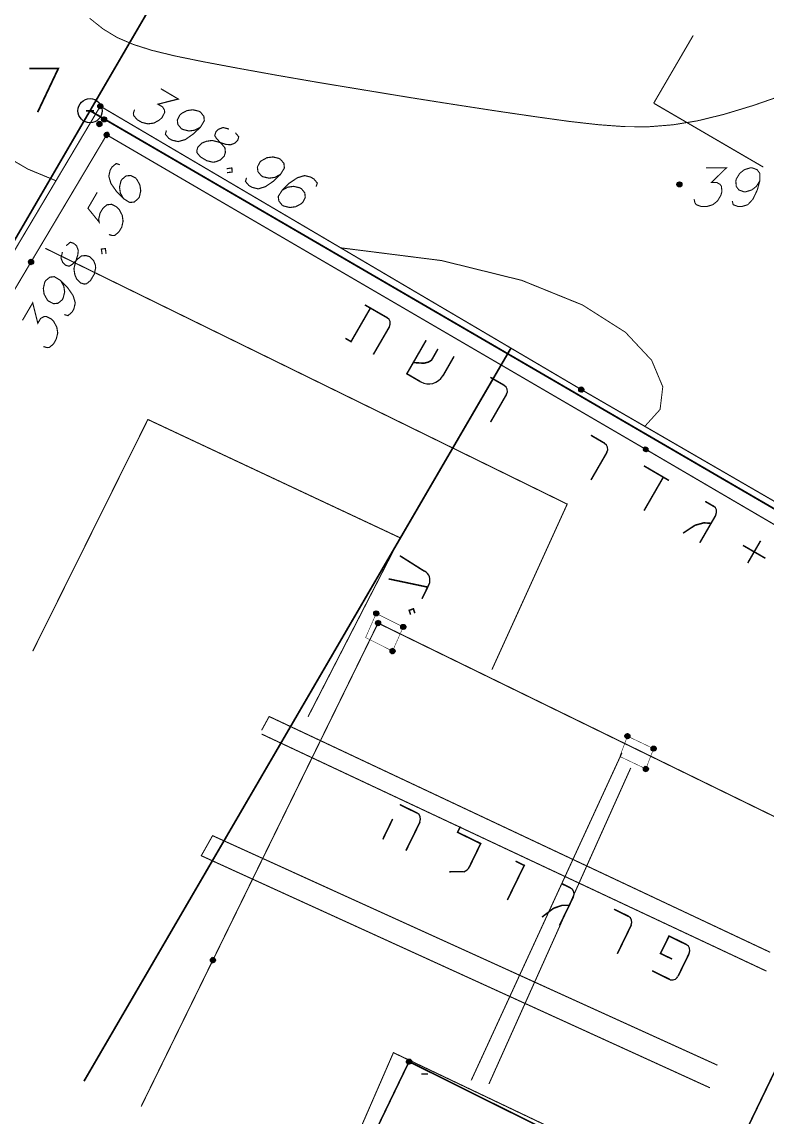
# Model space of a CAD drawing. Extents: x 489 to 720, y 1028 to 1176.
# Drawn here: x 508.65 to 516.37, y 1052.75 to 1064.1 of the extents above; entities that cross this region are included whole.
import ezdxf

# ---------------------------------------------------------------- set-up
doc = ezdxf.new("R2010")
doc.units = 0
doc.header["$MEASUREMENT"] = 0
for name, color, linetype in [('1501-BAIT', 7, 'Continuous'), ('1501-GADER-EZ', 7, 'Continuous'), ('1501-GADER-RESET', 7, 'Continuous'), ('1501-KIR-BETON', 7, 'Continuous'), ('1501-KOLONNA', 7, 'Continuous'), ('1501-PERGULA', 7, 'Continuous'), ('1501-TOPO', 7, 'Continuous'), ('1506', 7, 'Continuous'), ('1507', 7, 'Continuous'), ('2200-BAIT', 7, 'Continuous'), ('2200-KOLONNA', 7, 'Continuous'), ('2602-KIR-BETON', 7, 'Continuous'), ('5206-PERGULA', 7, 'Continuous'), ('KAV-BINIAN', 7, 'Continuous'), ('M1602', 7, 'Continuous')]:
    doc.layers.add(name, color=color, linetype=linetype)

msp = doc.modelspace()

# ---------------------------------------------------------------- hatches: boundary and pattern name
at = {"layer": '1501-BAIT', "linetype": 'Continuous', "ltscale": 0.045455}
for points in [[(512.637, 1053.312), (512.645, 1053.34), (512.636, 1053.322)], [(512.645, 1053.34), (512.636, 1053.322), (512.638, 1053.332)], [(512.642, 1053.303), (512.654, 1053.345), (512.637, 1053.312)], [(512.654, 1053.345), (512.637, 1053.312), (512.645, 1053.34)], [(512.65, 1053.297), (512.664, 1053.347), (512.642, 1053.303)], [(512.664, 1053.347), (512.642, 1053.303), (512.654, 1053.345)], [(512.674, 1053.343), (512.65, 1053.297), (512.664, 1053.347)], [(512.661, 1053.293), (512.674, 1053.343), (512.65, 1053.297)], [(512.682, 1053.338), (512.661, 1053.293), (512.674, 1053.343)], [(512.671, 1053.296), (512.682, 1053.338), (512.661, 1053.293)], [(512.687, 1053.329), (512.671, 1053.296), (512.682, 1053.338)], [(512.679, 1053.3), (512.687, 1053.329), (512.671, 1053.296)], [(512.688, 1053.318), (512.679, 1053.3), (512.687, 1053.329)], [(512.686, 1053.308), (512.688, 1053.318), (512.679, 1053.3)]]:
    msp.add_hatch(color=7, dxfattribs=at).paths.add_polyline_path(points, flags=0)
at = {"layer": '1501-GADER-EZ', "linetype": 'Continuous', "ltscale": 0.045455}
for points in [[(509.432, 1063.05), (509.478, 1063.024), (509.429, 1063.041)], [(509.478, 1063.024), (509.429, 1063.041), (509.471, 1063.016)], [(509.429, 1063.041), (509.471, 1063.016), (509.43, 1063.031)], [(509.471, 1063.016), (509.43, 1063.031), (509.462, 1063.012)], [(509.43, 1063.031), (509.462, 1063.012), (509.435, 1063.021)], [(509.439, 1063.058), (509.481, 1063.033), (509.432, 1063.05)], [(509.481, 1063.033), (509.432, 1063.05), (509.478, 1063.024)], [(509.462, 1063.012), (509.435, 1063.021), (509.452, 1063.012)], [(509.435, 1063.021), (509.452, 1063.012), (509.442, 1063.014)], [(509.448, 1063.063), (509.481, 1063.043), (509.439, 1063.058)], [(509.481, 1063.043), (509.439, 1063.058), (509.481, 1063.033)], [(509.458, 1063.063), (509.477, 1063.054), (509.448, 1063.063)], [(509.477, 1063.054), (509.448, 1063.063), (509.481, 1063.043)], [(509.469, 1063.06), (509.458, 1063.063), (509.477, 1063.054)]]:
    msp.add_hatch(color=7, dxfattribs=at).paths.add_polyline_path(points, flags=0)
at = {"layer": '1501-GADER-RESET', "linetype": 'Continuous', "ltscale": 0.045455}
for points in [[(509.481, 1063.07), (509.496, 1063.11), (509.477, 1063.079)], [(509.496, 1063.11), (509.477, 1063.079), (509.487, 1063.106)], [(509.477, 1063.079), (509.487, 1063.106), (509.477, 1063.089)], [(509.487, 1063.106), (509.477, 1063.089), (509.48, 1063.098)], [(509.489, 1063.063), (509.506, 1063.112), (509.481, 1063.07)], [(509.506, 1063.112), (509.481, 1063.07), (509.496, 1063.11)], [(509.515, 1063.108), (509.489, 1063.063), (509.506, 1063.112)], [(509.499, 1063.059), (509.515, 1063.108), (509.489, 1063.063)], [(509.523, 1063.101), (509.499, 1063.059), (509.515, 1063.108)], [(509.51, 1063.059), (509.523, 1063.101), (509.499, 1063.059)], [(509.528, 1063.092), (509.51, 1063.059), (509.523, 1063.101)], [(509.519, 1063.064), (509.528, 1063.092), (509.51, 1063.059)], [(509.529, 1063.082), (509.519, 1063.064), (509.528, 1063.092)], [(509.525, 1063.072), (509.529, 1063.082), (509.519, 1063.064)]]:
    msp.add_hatch(color=138, dxfattribs=at).paths.add_polyline_path(points, flags=0)
at = {"layer": '1501-KIR-BETON', "linetype": 'Continuous', "ltscale": 0.045455}
for points in [[(509.439, 1063.216), (509.448, 1063.243), (509.438, 1063.226)], [(509.448, 1063.243), (509.438, 1063.226), (509.441, 1063.235)], [(509.444, 1063.207), (509.457, 1063.248), (509.439, 1063.216)], [(509.457, 1063.248), (509.439, 1063.216), (509.448, 1063.243)], [(509.452, 1063.2), (509.469, 1063.248), (509.444, 1063.207)], [(509.469, 1063.248), (509.444, 1063.207), (509.457, 1063.248)], [(509.478, 1063.245), (509.452, 1063.2), (509.469, 1063.248)], [(509.461, 1063.197), (509.478, 1063.245), (509.452, 1063.2)], [(509.486, 1063.238), (509.461, 1063.197), (509.478, 1063.245)], [(509.471, 1063.197), (509.486, 1063.238), (509.461, 1063.197)], [(509.49, 1063.229), (509.471, 1063.197), (509.486, 1063.238)], [(509.48, 1063.201), (509.49, 1063.229), (509.471, 1063.197)], [(509.49, 1063.218), (509.48, 1063.201), (509.49, 1063.229)], [(509.487, 1063.209), (509.49, 1063.218), (509.48, 1063.201)], [(509.507, 1062.939), (509.553, 1062.912), (509.504, 1062.929)], [(509.553, 1062.912), (509.504, 1062.929), (509.546, 1062.904)], [(509.504, 1062.929), (509.546, 1062.904), (509.505, 1062.918)], [(509.546, 1062.904), (509.505, 1062.918), (509.537, 1062.899)], [(509.505, 1062.918), (509.537, 1062.899), (509.51, 1062.909)], [(509.514, 1062.946), (509.556, 1062.922), (509.507, 1062.939)], [(509.556, 1062.922), (509.507, 1062.939), (509.553, 1062.912)], [(509.537, 1062.899), (509.51, 1062.909), (509.527, 1062.899)], [(509.51, 1062.909), (509.527, 1062.899), (509.517, 1062.903)], [(509.524, 1062.95), (509.556, 1062.932), (509.514, 1062.946)], [(509.556, 1062.932), (509.514, 1062.946), (509.556, 1062.922)], [(509.535, 1062.951), (509.552, 1062.941), (509.524, 1062.95)], [(509.552, 1062.941), (509.524, 1062.95), (509.556, 1062.932)], [(509.544, 1062.948), (509.535, 1062.951), (509.552, 1062.941)], [(508.724, 1061.622), (508.77, 1061.595), (508.721, 1061.613)], [(508.77, 1061.595), (508.721, 1061.613), (508.762, 1061.588)], [(508.721, 1061.613), (508.762, 1061.588), (508.721, 1061.603)], [(508.762, 1061.588), (508.721, 1061.603), (508.753, 1061.583)], [(508.721, 1061.603), (508.753, 1061.583), (508.725, 1061.592)], [(508.731, 1061.63), (508.773, 1061.605), (508.724, 1061.622)], [(508.773, 1061.605), (508.724, 1061.622), (508.77, 1061.595)], [(508.753, 1061.583), (508.725, 1061.592), (508.742, 1061.582)], [(508.725, 1061.592), (508.742, 1061.582), (508.733, 1061.585)], [(508.74, 1061.634), (508.772, 1061.615), (508.731, 1061.63)], [(508.772, 1061.615), (508.731, 1061.63), (508.773, 1061.605)], [(508.75, 1061.634), (508.767, 1061.624), (508.74, 1061.634)], [(508.767, 1061.624), (508.74, 1061.634), (508.772, 1061.615)], [(508.76, 1061.631), (508.75, 1061.634), (508.767, 1061.624)], [(514.421, 1060.279), (514.43, 1060.306), (514.42, 1060.289)], [(514.43, 1060.306), (514.42, 1060.289), (514.423, 1060.298)], [(514.425, 1060.27), (514.439, 1060.31), (514.421, 1060.279)], [(514.439, 1060.31), (514.421, 1060.279), (514.43, 1060.306)], [(514.432, 1060.263), (514.449, 1060.312), (514.425, 1060.27)], [(514.449, 1060.312), (514.425, 1060.27), (514.439, 1060.31)], [(514.46, 1060.308), (514.432, 1060.263), (514.449, 1060.312)], [(514.442, 1060.259), (514.46, 1060.308), (514.432, 1060.263)], [(514.467, 1060.301), (514.442, 1060.259), (514.46, 1060.308)], [(514.453, 1060.259), (514.467, 1060.301), (514.442, 1060.259)], [(514.472, 1060.292), (514.453, 1060.259), (514.467, 1060.301)], [(514.462, 1060.264), (514.472, 1060.292), (514.453, 1060.259)], [(514.472, 1060.281), (514.462, 1060.264), (514.472, 1060.292)], [(514.469, 1060.272), (514.472, 1060.281), (514.462, 1060.264)], [(515.094, 1059.649), (515.108, 1059.691), (515.089, 1059.658)], [(515.108, 1059.691), (515.089, 1059.658), (515.099, 1059.687)], [(515.089, 1059.658), (515.099, 1059.687), (515.089, 1059.668)], [(515.099, 1059.687), (515.089, 1059.668), (515.092, 1059.679)], [(515.102, 1059.642), (515.119, 1059.691), (515.094, 1059.649)], [(515.119, 1059.691), (515.094, 1059.649), (515.108, 1059.691)], [(515.128, 1059.688), (515.102, 1059.642), (515.119, 1059.691)], [(515.111, 1059.639), (515.128, 1059.688), (515.102, 1059.642)], [(515.136, 1059.681), (515.111, 1059.639), (515.128, 1059.688)], [(515.122, 1059.64), (515.136, 1059.681), (515.111, 1059.639)], [(515.14, 1059.672), (515.122, 1059.64), (515.136, 1059.681)], [(515.131, 1059.645), (515.14, 1059.672), (515.122, 1059.64)], [(515.141, 1059.662), (515.131, 1059.645), (515.14, 1059.672)], [(515.138, 1059.653), (515.141, 1059.662), (515.131, 1059.645)]]:
    msp.add_hatch(color=18, dxfattribs=at).paths.add_polyline_path(points, flags=0)
at = {"layer": '1501-KOLONNA', "linetype": 'Continuous', "ltscale": 0.045455}
for points in [[(512.297, 1057.957), (512.304, 1057.985), (512.296, 1057.967)], [(512.304, 1057.985), (512.296, 1057.967), (512.298, 1057.978)], [(512.302, 1057.948), (512.313, 1057.99), (512.297, 1057.957)], [(512.313, 1057.99), (512.297, 1057.957), (512.304, 1057.985)], [(512.31, 1057.942), (512.323, 1057.991), (512.302, 1057.948)], [(512.323, 1057.991), (512.302, 1057.948), (512.313, 1057.99)], [(512.333, 1057.989), (512.31, 1057.942), (512.323, 1057.991)], [(512.32, 1057.939), (512.333, 1057.989), (512.31, 1057.942)], [(512.341, 1057.983), (512.32, 1057.939), (512.333, 1057.989)], [(512.33, 1057.94), (512.341, 1057.983), (512.32, 1057.939)], [(512.347, 1057.974), (512.33, 1057.94), (512.341, 1057.983)], [(512.339, 1057.946), (512.347, 1057.974), (512.33, 1057.94)], [(512.348, 1057.964), (512.339, 1057.946), (512.347, 1057.974)], [(512.345, 1057.954), (512.348, 1057.964), (512.339, 1057.946)], [(512.577, 1057.817), (512.585, 1057.846), (512.575, 1057.828)], [(512.585, 1057.846), (512.575, 1057.828), (512.579, 1057.837)], [(512.582, 1057.808), (512.594, 1057.85), (512.577, 1057.817)], [(512.594, 1057.85), (512.577, 1057.817), (512.585, 1057.846)], [(512.59, 1057.801), (512.604, 1057.851), (512.582, 1057.808)], [(512.604, 1057.851), (512.582, 1057.808), (512.594, 1057.85)], [(512.614, 1057.849), (512.59, 1057.801), (512.604, 1057.851)], [(512.6, 1057.799), (512.614, 1057.849), (512.59, 1057.801)], [(512.622, 1057.842), (512.6, 1057.799), (512.614, 1057.849)], [(512.611, 1057.8), (512.622, 1057.842), (512.6, 1057.799)], [(512.627, 1057.833), (512.611, 1057.8), (512.622, 1057.842)], [(512.62, 1057.805), (512.627, 1057.833), (512.611, 1057.8)], [(512.628, 1057.823), (512.62, 1057.805), (512.627, 1057.833)], [(512.625, 1057.814), (512.628, 1057.823), (512.62, 1057.805)], [(512.465, 1057.575), (512.516, 1057.564), (512.467, 1057.585)], [(512.467, 1057.565), (512.51, 1057.556), (512.465, 1057.575)], [(512.51, 1057.556), (512.465, 1057.575), (512.516, 1057.564)], [(512.467, 1057.585), (512.519, 1057.574), (512.473, 1057.593)], [(512.516, 1057.564), (512.467, 1057.585), (512.519, 1057.574)], [(512.473, 1057.557), (512.502, 1057.55), (512.467, 1057.565)], [(512.502, 1057.55), (512.467, 1057.565), (512.51, 1057.556)], [(512.473, 1057.593), (512.516, 1057.584), (512.482, 1057.599)], [(512.519, 1057.574), (512.473, 1057.593), (512.516, 1057.584)], [(512.481, 1057.551), (512.491, 1057.549), (512.473, 1057.557)], [(512.491, 1057.549), (512.473, 1057.557), (512.502, 1057.55)], [(512.482, 1057.599), (512.511, 1057.593), (512.492, 1057.601)], [(512.516, 1057.584), (512.482, 1057.599), (512.511, 1057.593)], [(512.511, 1057.593), (512.492, 1057.601), (512.503, 1057.599)], [(514.899, 1056.685), (514.907, 1056.714), (514.898, 1056.696)], [(514.907, 1056.714), (514.898, 1056.696), (514.9, 1056.706)], [(514.905, 1056.676), (514.916, 1056.718), (514.899, 1056.685)], [(514.916, 1056.718), (514.899, 1056.685), (514.907, 1056.714)], [(514.913, 1056.671), (514.927, 1056.721), (514.905, 1056.676)], [(514.927, 1056.721), (514.905, 1056.676), (514.916, 1056.718)], [(514.936, 1056.717), (514.913, 1056.671), (514.927, 1056.721)], [(514.923, 1056.667), (514.936, 1056.717), (514.913, 1056.671)], [(514.945, 1056.712), (514.923, 1056.667), (514.936, 1056.717)], [(514.933, 1056.67), (514.945, 1056.712), (514.923, 1056.667)], [(514.949, 1056.703), (514.933, 1056.67), (514.945, 1056.712)], [(514.942, 1056.674), (514.949, 1056.703), (514.933, 1056.67)], [(514.95, 1056.692), (514.942, 1056.674), (514.949, 1056.703)], [(514.948, 1056.682), (514.95, 1056.692), (514.942, 1056.674)], [(515.17, 1056.555), (515.178, 1056.583), (515.169, 1056.565)], [(515.178, 1056.583), (515.169, 1056.565), (515.171, 1056.575)], [(515.175, 1056.546), (515.186, 1056.589), (515.17, 1056.555)], [(515.186, 1056.589), (515.17, 1056.555), (515.178, 1056.583)], [(515.183, 1056.54), (515.196, 1056.59), (515.175, 1056.546)], [(515.196, 1056.59), (515.175, 1056.546), (515.186, 1056.589)], [(515.206, 1056.588), (515.183, 1056.54), (515.196, 1056.59)], [(515.194, 1056.538), (515.206, 1056.588), (515.183, 1056.54)], [(515.214, 1056.581), (515.194, 1056.538), (515.206, 1056.588)], [(515.204, 1056.539), (515.214, 1056.581), (515.194, 1056.538)], [(515.22, 1056.573), (515.204, 1056.539), (515.214, 1056.581)], [(515.213, 1056.545), (515.22, 1056.573), (515.204, 1056.539)], [(515.221, 1056.563), (515.213, 1056.545), (515.22, 1056.573)], [(515.219, 1056.553), (515.221, 1056.563), (515.213, 1056.545)], [(515.09, 1056.363), (515.141, 1056.355), (515.096, 1056.372)], [(515.096, 1056.372), (515.139, 1056.364), (515.104, 1056.378)], [(515.141, 1056.355), (515.096, 1056.372), (515.139, 1056.364)], [(515.104, 1056.378), (515.133, 1056.373), (515.114, 1056.38)], [(515.139, 1056.364), (515.104, 1056.378), (515.133, 1056.373)], [(515.133, 1056.373), (515.114, 1056.38), (515.124, 1056.379)], [(515.088, 1056.353), (515.139, 1056.345), (515.09, 1056.363)], [(515.091, 1056.342), (515.135, 1056.335), (515.088, 1056.353)], [(515.135, 1056.335), (515.088, 1056.353), (515.139, 1056.345)], [(515.139, 1056.345), (515.09, 1056.363), (515.141, 1056.355)], [(515.097, 1056.334), (515.125, 1056.33), (515.091, 1056.342)], [(515.125, 1056.33), (515.091, 1056.342), (515.135, 1056.335)], [(515.105, 1056.329), (515.115, 1056.328), (515.097, 1056.334)], [(515.115, 1056.328), (515.097, 1056.334), (515.125, 1056.33)]]:
    msp.add_hatch(color=7, dxfattribs=at).paths.add_polyline_path(points, flags=0)
at = {"layer": '1501-PERGULA', "linetype": 'Continuous', "ltscale": 0.045455}
for points in [[(512.317, 1057.876), (512.365, 1057.854), (512.315, 1057.867)], [(512.365, 1057.854), (512.315, 1057.867), (512.36, 1057.846)], [(512.315, 1057.867), (512.36, 1057.846), (512.316, 1057.857)], [(512.36, 1057.846), (512.316, 1057.857), (512.35, 1057.84)], [(512.316, 1057.857), (512.35, 1057.84), (512.322, 1057.848)], [(512.324, 1057.885), (512.367, 1057.864), (512.317, 1057.876)], [(512.367, 1057.864), (512.317, 1057.876), (512.365, 1057.854)], [(512.35, 1057.84), (512.322, 1057.848), (512.34, 1057.839)], [(512.322, 1057.848), (512.34, 1057.839), (512.33, 1057.841)], [(512.333, 1057.89), (512.366, 1057.874), (512.324, 1057.885)], [(512.366, 1057.874), (512.324, 1057.885), (512.367, 1057.864)], [(512.344, 1057.891), (512.362, 1057.883), (512.333, 1057.89)], [(512.362, 1057.883), (512.333, 1057.89), (512.366, 1057.874)], [(512.353, 1057.889), (512.344, 1057.891), (512.362, 1057.883)], [(510.606, 1054.383), (510.654, 1054.359), (510.604, 1054.373)], [(510.654, 1054.359), (510.604, 1054.373), (510.647, 1054.351)], [(510.604, 1054.373), (510.647, 1054.351), (510.605, 1054.363)], [(510.647, 1054.351), (510.605, 1054.363), (510.638, 1054.347)], [(510.605, 1054.363), (510.638, 1054.347), (510.61, 1054.354)], [(510.612, 1054.391), (510.656, 1054.37), (510.606, 1054.383)], [(510.656, 1054.37), (510.606, 1054.383), (510.654, 1054.359)], [(510.638, 1054.347), (510.61, 1054.354), (510.628, 1054.345)], [(510.61, 1054.354), (510.628, 1054.345), (510.619, 1054.348)], [(510.621, 1054.396), (510.655, 1054.38), (510.612, 1054.391)], [(510.655, 1054.38), (510.612, 1054.391), (510.656, 1054.37)], [(510.631, 1054.398), (510.649, 1054.389), (510.621, 1054.396)], [(510.649, 1054.389), (510.621, 1054.396), (510.655, 1054.38)], [(510.641, 1054.395), (510.631, 1054.398), (510.649, 1054.389)]]:
    msp.add_hatch(color=136, dxfattribs=at).paths.add_polyline_path(points, flags=0)
at = {"layer": '1501-TOPO', "linetype": 'Continuous', "ltscale": 0.045455}
for points in [[(515.438, 1062.422), (515.438, 1062.401), (515.436, 1062.412)], [(515.444, 1062.43), (515.444, 1062.392), (515.438, 1062.422)], [(515.444, 1062.392), (515.438, 1062.422), (515.438, 1062.401)], [(515.452, 1062.435), (515.452, 1062.387), (515.444, 1062.43)], [(515.452, 1062.387), (515.444, 1062.43), (515.444, 1062.392)], [(515.462, 1062.438), (515.462, 1062.385), (515.452, 1062.435)], [(515.462, 1062.385), (515.452, 1062.435), (515.452, 1062.387)], [(515.472, 1062.435), (515.472, 1062.387), (515.462, 1062.438)], [(515.472, 1062.387), (515.462, 1062.438), (515.462, 1062.385)], [(515.481, 1062.43), (515.481, 1062.392), (515.472, 1062.435)], [(515.481, 1062.392), (515.472, 1062.435), (515.472, 1062.387)], [(515.487, 1062.422), (515.487, 1062.401), (515.481, 1062.43)], [(515.487, 1062.401), (515.481, 1062.43), (515.481, 1062.392)], [(515.489, 1062.412), (515.487, 1062.422), (515.487, 1062.401)]]:
    msp.add_hatch(color=7, dxfattribs=at).paths.add_polyline_path(points, flags=0)

# ---------------------------------------------------------------- linework, layer by layer
at = {"color": 214, "linetype": 'Continuous', "ltscale": 0.045455, "const_width": 0.0182}
msp.add_lwpolyline([(508.729, 1063.612), (509.029, 1063.612), (508.815, 1063.16)], dxfattribs=at)
at = {"color": 18, "linetype": 'Continuous', "ltscale": 0.045455, "const_width": 0.012}
for points in [[(510.091, 1063.403), (510.272, 1063.296), (510.061, 1063.243), (510.11, 1063.214), (510.129, 1063.181), (510.131, 1063.157), (510.105, 1063.106), (510.077, 1063.079), (510.019, 1063.047), (509.957, 1063.039), (509.894, 1063.054), (509.845, 1063.083), (509.81, 1063.125), (509.807, 1063.149), (509.819, 1063.187)], [(510.502, 1063.005), (510.442, 1062.973), (510.382, 1062.965), (510.319, 1062.981), (510.303, 1062.99), (510.267, 1063.033), (510.262, 1063.08), (510.288, 1063.131), (510.303, 1063.145), (510.361, 1063.176), (510.422, 1063.185), (510.486, 1063.17), (510.502, 1063.16), (510.537, 1063.117), (510.541, 1063.071), (510.502, 1063.005), (510.431, 1062.937), (510.345, 1062.876), (510.27, 1062.855), (510.206, 1062.87), (510.173, 1062.889), (510.138, 1062.932), (510.149, 1062.97)], [(510.797, 1062.985), (510.735, 1063.001), (510.689, 1062.983), (510.662, 1062.956), (510.649, 1062.918), (510.669, 1062.885), (510.72, 1062.832), (510.755, 1062.79), (510.76, 1062.742), (510.748, 1062.705), (510.706, 1062.664), (510.661, 1062.646), (510.631, 1062.641), (510.567, 1062.657), (510.502, 1062.696), (510.466, 1062.739), (510.464, 1062.762), (510.475, 1062.799), (510.519, 1062.841), (510.563, 1062.858), (510.623, 1062.867), (510.687, 1062.851), (510.766, 1062.826), (510.814, 1062.822), (510.858, 1062.839), (510.887, 1062.867), (510.898, 1062.905), (510.863, 1062.947)], [(509.666, 1062.616), (509.629, 1062.628), (509.586, 1062.592), (509.566, 1062.559), (509.552, 1062.496), (509.574, 1062.421), (509.635, 1062.334), (509.704, 1062.264), (509.769, 1062.224), (509.816, 1062.229), (509.858, 1062.265), (509.869, 1062.281), (509.883, 1062.345), (509.874, 1062.406), (509.842, 1062.464), (509.829, 1062.478), (509.778, 1062.504), (509.73, 1062.499), (509.688, 1062.463), (509.678, 1062.447), (509.663, 1062.383), (509.672, 1062.322), (509.704, 1062.264)], [(511.331, 1062.516), (511.272, 1062.484), (511.212, 1062.476), (511.148, 1062.491), (511.132, 1062.501), (511.097, 1062.543), (511.091, 1062.591), (511.117, 1062.642), (511.132, 1062.656), (511.19, 1062.688), (511.252, 1062.696), (511.315, 1062.681), (511.331, 1062.671), (511.366, 1062.629), (511.371, 1062.581), (511.331, 1062.516), (511.261, 1062.447), (511.174, 1062.388), (511.099, 1062.365), (511.036, 1062.381), (511.003, 1062.4), (510.967, 1062.443), (510.979, 1062.48)], [(510.773, 1062.574), (510.827, 1062.582), (510.83, 1062.54), (510.777, 1062.533)], [(511.699, 1062.388), (511.712, 1062.425), (511.677, 1062.467), (511.644, 1062.487), (511.58, 1062.503), (511.505, 1062.48), (511.417, 1062.421), (511.348, 1062.351), (511.307, 1062.287), (511.313, 1062.24), (511.347, 1062.197), (511.364, 1062.187), (511.428, 1062.172), (511.488, 1062.18), (511.547, 1062.212), (511.561, 1062.225), (511.587, 1062.276), (511.582, 1062.324), (511.547, 1062.367), (511.531, 1062.376), (511.467, 1062.391), (511.406, 1062.383), (511.348, 1062.351)], [(509.432, 1062.329), (509.336, 1062.164), (509.452, 1062.021), (509.447, 1062.051), (509.462, 1062.115), (509.491, 1062.164), (509.533, 1062.2), (509.581, 1062.205), (509.632, 1062.179), (509.66, 1062.151), (509.691, 1062.092), (509.7, 1062.031), (509.686, 1061.968), (509.656, 1061.918), (509.614, 1061.883), (509.59, 1061.881), (509.553, 1061.892)], [(509.072, 1061.71), (509.057, 1061.648), (509.075, 1061.603), (509.103, 1061.575), (509.14, 1061.563), (509.173, 1061.582), (509.225, 1061.634), (509.269, 1061.67), (509.315, 1061.674), (509.353, 1061.663), (509.395, 1061.621), (509.413, 1061.576), (509.416, 1061.546), (509.402, 1061.482), (509.363, 1061.416), (509.321, 1061.381), (509.297, 1061.379), (509.26, 1061.39), (509.219, 1061.432), (509.2, 1061.476), (509.191, 1061.538), (509.206, 1061.601), (509.231, 1061.681), (509.236, 1061.728), (509.219, 1061.773), (509.19, 1061.8), (509.153, 1061.812), (509.111, 1061.776)], [(509.483, 1061.688), (509.475, 1061.741), (509.517, 1061.746), (509.524, 1061.692)], [(509.054, 1061.415), (509.086, 1061.357), (509.095, 1061.296), (509.079, 1061.232), (509.07, 1061.216), (509.027, 1061.18), (508.98, 1061.175), (508.929, 1061.201), (508.915, 1061.215), (508.882, 1061.274), (508.874, 1061.334), (508.889, 1061.398), (508.898, 1061.414), (508.941, 1061.45), (508.988, 1061.455), (509.054, 1061.415), (509.123, 1061.345), (509.183, 1061.258), (509.205, 1061.183), (509.19, 1061.12), (509.171, 1061.087), (509.129, 1061.051), (509.091, 1061.063)], [(508.658, 1061.003), (508.764, 1061.184), (508.817, 1060.973), (508.846, 1061.022), (508.88, 1061.041), (508.903, 1061.043), (508.954, 1061.018), (508.982, 1060.99), (509.014, 1060.931), (509.023, 1060.871), (509.007, 1060.807), (508.979, 1060.757), (508.936, 1060.722), (508.913, 1060.72), (508.875, 1060.731)]]:
    msp.add_lwpolyline(points, dxfattribs=at)
at = {"color": 250, "linetype": 'Continuous', "ltscale": 0.045455}
for points, const_width in [([(515.739, 1062.583), (515.949, 1062.583), (515.794, 1062.431), (515.85, 1062.431), (515.883, 1062.412), (515.898, 1062.392), (515.902, 1062.335), (515.891, 1062.297), (515.857, 1062.24), (515.808, 1062.201), (515.746, 1062.182), (515.689, 1062.182), (515.637, 1062.201), (515.623, 1062.221), (515.614, 1062.259)], 0.0112), ([(516.295, 1062.449), (516.26, 1062.392), (516.212, 1062.354), (516.149, 1062.335), (516.13, 1062.335), (516.078, 1062.354), (516.05, 1062.392), (516.047, 1062.449), (516.052, 1062.468), (516.086, 1062.525), (516.135, 1062.564), (516.197, 1062.583), (516.216, 1062.583), (516.267, 1062.564), (516.296, 1062.525), (516.295, 1062.449), (516.269, 1062.354), (516.224, 1062.259), (516.171, 1062.201), (516.108, 1062.182), (516.071, 1062.182), (516.019, 1062.201), (516.01, 1062.24)], 0.0112), ([(508.894, 1061.749), (514.3, 1059.098), (513.52, 1057.382)], 0.0112), ([(512.262, 1061.13), (512.061, 1060.782), (512.003, 1060.816)], 0.0158), ([(512.435, 1061.03), (512.204, 1061.163)], 0.0158), ([(512.292, 1060.649), (512.46, 1060.938)], 0.0158), ([(512.839, 1060.796), (512.639, 1060.449), (512.783, 1060.365)], 0.0158), ([(512.706, 1060.565), (512.817, 1060.558), (512.863, 1060.57), (512.895, 1060.59), (512.961, 1060.706)], 0.0158), ([(513.012, 1060.426), (513.128, 1060.629)], 0.0158), ([(513.648, 1060.329), (513.504, 1060.412)], 0.0158), ([(513.506, 1059.948), (513.673, 1060.238)], 0.0158), ([(508.764, 1057.573), (509.957, 1059.975), (512.569, 1058.749), (511.615, 1056.893)], 0.0112), ([(514.689, 1059.728), (514.545, 1059.812)], 0.0158), ([(514.546, 1059.348), (514.713, 1059.637)], 0.0158), ([(515.094, 1059.495), (515.354, 1059.343)], 0.0158), ([(515.296, 1059.378), (515.096, 1059.031)], 0.0158), ([(515.816, 1059.076), (515.729, 1059.126)], 0.0158), ([(515.673, 1058.697), (515.84, 1058.985)], 0.0158), ([(515.5, 1058.797), (515.624, 1058.879), (515.715, 1058.904), (515.79, 1058.899)], 0.0158), ([(516.352, 1058.537), (516.121, 1058.67)], 0.0158), ([(516.17, 1058.488), (516.303, 1058.718)], 0.0158), ([(512.823, 1058.401), (512.567, 1058.563)], 0.0158), ([(512.45, 1058.323), (512.854, 1058.238)], 0.0158), ([(512.796, 1058.117), (512.869, 1058.267)], 0.0158), ([(512.678, 1057.953), (512.663, 1057.997), (512.707, 1058.013), (512.722, 1057.967)], 0.0158), ([(516.403, 1054.453), (511.213, 1056.897), (511.135, 1056.754)], 0.0112), ([(511.135, 1056.715), (516.364, 1054.258)], 0.0112), ([(513.306, 1053.126), (514.867, 1056.52)], 0.0112), ([(513.489, 1053.088), (514.958, 1056.364)], 0.0112), ([(512.746, 1055.896), (512.566, 1055.984)], 0.0158), ([(512.39, 1055.624), (512.492, 1055.834)], 0.0158), ([(512.63, 1055.507), (512.777, 1055.807)], 0.0158), ([(513.287, 1055.339), (513.404, 1055.58), (513.164, 1055.697), (513.194, 1055.756)], 0.0158), ([(515.778, 1053.049), (510.51, 1055.454), (510.627, 1055.662), (515.856, 1053.283)], 0.0112), ([(513.765, 1055.398), (513.855, 1055.354), (513.68, 1054.995)], 0.0158), ([(513.08, 1055.288), (513.229, 1055.289)], 0.0158), ([(514.335, 1055.12), (514.245, 1055.164)], 0.0158), ([(514.22, 1054.731), (514.365, 1055.03)], 0.0158), ([(514.039, 1054.818), (514.158, 1054.909), (514.247, 1054.94), (514.322, 1054.94)], 0.0158), ([(514.935, 1054.826), (514.785, 1054.9)], 0.0158), ([(514.819, 1054.438), (514.965, 1054.738)], 0.0158), ([(515.535, 1054.533), (515.355, 1054.622), (515.266, 1054.441), (515.387, 1054.383)], 0.0158), ([(515.448, 1054.205), (515.565, 1054.445)], 0.0158), ([(515.179, 1054.262), (515.358, 1054.174)], 0.0158), ([(511.889, 1052.008), (512.5, 1053.413), (515.31, 1052.074)], 0.0112)]:
    msp.add_lwpolyline(points, dxfattribs=dict(at, const_width=const_width))
for centre, radius, start, end in [((512.402, 1060.972), 0.0659, 330.0018, 419.9963), ((512.867, 1060.51), 0.166, 239.9963, 329.9963), ((513.615, 1060.271), 0.0659, 330.0018, 419.9963), ((514.655, 1059.67), 0.0659, 330.0018, 419.9963), ((515.782, 1059.02), 0.0659, 330.0018, 419.9963), ((512.779, 1058.312), 0.1, 333.9569, 423.9569), ((512.716, 1055.837), 0.0659, 333.9624, 423.9569), ((513.197, 1055.383), 0.1, 288.9624, 333.9624), ((514.306, 1055.059), 0.0659, 333.9624, 423.9569), ((514.905, 1054.766), 0.0659, 333.9624, 423.9569), ((515.505, 1054.473), 0.0659, 333.9624, 423.9569), ((515.388, 1054.233), 0.0659, 243.9569, 333.9569)]:
    msp.add_arc(centre, radius, start, end, dxfattribs=at)
at = {"layer": '1501-BAIT', "color": 7, "linetype": 'Continuous', "ltscale": 0.045455, "const_width": 0.0158}
msp.add_lwpolyline([(512.627, 1053.32), (512.697, 1053.32)], dxfattribs=at)
at = {"layer": '1501-BAIT', "color": 7, "linetype": 'Continuous', "ltscale": 0.045455}
for points in [[(512.637, 1053.312), (512.645, 1053.34), (512.636, 1053.322)], [(512.645, 1053.34), (512.636, 1053.322), (512.638, 1053.332)], [(512.642, 1053.303), (512.654, 1053.345), (512.637, 1053.312)], [(512.654, 1053.345), (512.637, 1053.312), (512.645, 1053.34)], [(512.65, 1053.297), (512.664, 1053.347), (512.642, 1053.303)], [(512.664, 1053.347), (512.642, 1053.303), (512.654, 1053.345)], [(512.674, 1053.343), (512.65, 1053.297), (512.664, 1053.347)], [(512.661, 1053.293), (512.674, 1053.343), (512.65, 1053.297)], [(512.682, 1053.338), (512.661, 1053.293), (512.674, 1053.343)], [(512.671, 1053.296), (512.682, 1053.338), (512.661, 1053.293)], [(512.687, 1053.329), (512.671, 1053.296), (512.682, 1053.338)], [(512.679, 1053.3), (512.687, 1053.329), (512.671, 1053.296)], [(512.688, 1053.318), (512.679, 1053.3), (512.687, 1053.329)], [(512.686, 1053.308), (512.688, 1053.318), (512.679, 1053.3)]]:
    msp.add_lwpolyline(points, dxfattribs=at)
msp.add_circle((512.662, 1053.32), 0.0261, dxfattribs=at)
at = {"layer": '1501-GADER-EZ', "color": 7, "linetype": 'Continuous', "ltscale": 0.045455}
for points in [[(509.432, 1063.05), (509.478, 1063.024), (509.429, 1063.041)], [(509.478, 1063.024), (509.429, 1063.041), (509.471, 1063.016)], [(509.429, 1063.041), (509.471, 1063.016), (509.43, 1063.031)], [(509.471, 1063.016), (509.43, 1063.031), (509.462, 1063.012)], [(509.43, 1063.031), (509.462, 1063.012), (509.435, 1063.021)], [(509.439, 1063.058), (509.481, 1063.033), (509.432, 1063.05)], [(509.481, 1063.033), (509.432, 1063.05), (509.478, 1063.024)], [(509.462, 1063.012), (509.435, 1063.021), (509.452, 1063.012)], [(509.435, 1063.021), (509.452, 1063.012), (509.442, 1063.014)], [(509.448, 1063.063), (509.481, 1063.043), (509.439, 1063.058)], [(509.481, 1063.043), (509.439, 1063.058), (509.481, 1063.033)], [(509.458, 1063.063), (509.477, 1063.054), (509.448, 1063.063)], [(509.477, 1063.054), (509.448, 1063.063), (509.481, 1063.043)], [(509.469, 1063.06), (509.458, 1063.063), (509.477, 1063.054)]]:
    msp.add_lwpolyline(points, dxfattribs=at)
at = {"layer": '1501-GADER-EZ', "color": 7, "linetype": 'Continuous', "ltscale": 0.045455, "const_width": 0.0055}
msp.add_lwpolyline([(509.444, 1063.038), (509.467, 1063.038)], dxfattribs=at)
at = {"layer": '1501-GADER-EZ', "color": 7, "linetype": 'Continuous', "ltscale": 0.045455}
msp.add_circle((509.455, 1063.038), 0.0261, dxfattribs=at)
at = {"layer": '1501-GADER-RESET', "color": 138, "linetype": 'Continuous', "ltscale": 0.045455}
for points in [[(509.481, 1063.07), (509.496, 1063.11), (509.477, 1063.079)], [(509.496, 1063.11), (509.477, 1063.079), (509.487, 1063.106)], [(509.477, 1063.079), (509.487, 1063.106), (509.477, 1063.089)], [(509.487, 1063.106), (509.477, 1063.089), (509.48, 1063.098)], [(509.489, 1063.063), (509.506, 1063.112), (509.481, 1063.07)], [(509.506, 1063.112), (509.481, 1063.07), (509.496, 1063.11)], [(509.515, 1063.108), (509.489, 1063.063), (509.506, 1063.112)], [(509.499, 1063.059), (509.515, 1063.108), (509.489, 1063.063)], [(509.523, 1063.101), (509.499, 1063.059), (509.515, 1063.108)], [(509.51, 1063.059), (509.523, 1063.101), (509.499, 1063.059)], [(509.528, 1063.092), (509.51, 1063.059), (509.523, 1063.101)], [(509.519, 1063.064), (509.528, 1063.092), (509.51, 1063.059)], [(509.529, 1063.082), (509.519, 1063.064), (509.528, 1063.092)], [(509.525, 1063.072), (509.529, 1063.082), (509.519, 1063.064)]]:
    msp.add_lwpolyline(points, dxfattribs=at)
at = {"layer": '1501-GADER-RESET', "color": 138, "linetype": 'Continuous', "ltscale": 0.045455, "const_width": 0.00825}
msp.add_lwpolyline([(509.485, 1063.085), (509.521, 1063.085)], dxfattribs=at)
at = {"layer": '1501-GADER-RESET', "color": 138, "linetype": 'Continuous', "ltscale": 0.045455}
msp.add_circle((509.503, 1063.085), 0.0261, dxfattribs=at)
at = {"layer": '1501-KIR-BETON', "color": 18, "linetype": 'Continuous', "ltscale": 0.045455, "const_width": 0.012}
for points in [[(509.438, 1063.222), (509.491, 1063.222)], [(509.504, 1062.925), (509.557, 1062.925)], [(508.721, 1061.608), (508.774, 1061.608)], [(514.42, 1060.285), (514.473, 1060.285)], [(515.089, 1059.665), (515.142, 1059.665)]]:
    msp.add_lwpolyline(points, dxfattribs=at)
at = {"layer": '1501-KIR-BETON', "color": 18, "linetype": 'Continuous', "ltscale": 0.045455}
for points in [[(509.439, 1063.216), (509.448, 1063.243), (509.438, 1063.226)], [(509.448, 1063.243), (509.438, 1063.226), (509.441, 1063.235)], [(509.444, 1063.207), (509.457, 1063.248), (509.439, 1063.216)], [(509.457, 1063.248), (509.439, 1063.216), (509.448, 1063.243)], [(509.452, 1063.2), (509.469, 1063.248), (509.444, 1063.207)], [(509.469, 1063.248), (509.444, 1063.207), (509.457, 1063.248)], [(509.478, 1063.245), (509.452, 1063.2), (509.469, 1063.248)], [(509.461, 1063.197), (509.478, 1063.245), (509.452, 1063.2)], [(509.486, 1063.238), (509.461, 1063.197), (509.478, 1063.245)], [(509.471, 1063.197), (509.486, 1063.238), (509.461, 1063.197)], [(509.49, 1063.229), (509.471, 1063.197), (509.486, 1063.238)], [(509.48, 1063.201), (509.49, 1063.229), (509.471, 1063.197)], [(509.49, 1063.218), (509.48, 1063.201), (509.49, 1063.229)], [(509.487, 1063.209), (509.49, 1063.218), (509.48, 1063.201)], [(509.507, 1062.939), (509.553, 1062.912), (509.504, 1062.929)], [(509.553, 1062.912), (509.504, 1062.929), (509.546, 1062.904)], [(509.504, 1062.929), (509.546, 1062.904), (509.505, 1062.918)], [(509.546, 1062.904), (509.505, 1062.918), (509.537, 1062.899)], [(509.505, 1062.918), (509.537, 1062.899), (509.51, 1062.909)], [(509.514, 1062.946), (509.556, 1062.922), (509.507, 1062.939)], [(509.556, 1062.922), (509.507, 1062.939), (509.553, 1062.912)], [(509.537, 1062.899), (509.51, 1062.909), (509.527, 1062.899)], [(509.51, 1062.909), (509.527, 1062.899), (509.517, 1062.903)], [(509.524, 1062.95), (509.556, 1062.932), (509.514, 1062.946)], [(509.556, 1062.932), (509.514, 1062.946), (509.556, 1062.922)], [(509.535, 1062.951), (509.552, 1062.941), (509.524, 1062.95)], [(509.552, 1062.941), (509.524, 1062.95), (509.556, 1062.932)], [(509.544, 1062.948), (509.535, 1062.951), (509.552, 1062.941)], [(508.724, 1061.622), (508.77, 1061.595), (508.721, 1061.613)], [(508.77, 1061.595), (508.721, 1061.613), (508.762, 1061.588)], [(508.721, 1061.613), (508.762, 1061.588), (508.721, 1061.603)], [(508.762, 1061.588), (508.721, 1061.603), (508.753, 1061.583)], [(508.721, 1061.603), (508.753, 1061.583), (508.725, 1061.592)], [(508.731, 1061.63), (508.773, 1061.605), (508.724, 1061.622)], [(508.773, 1061.605), (508.724, 1061.622), (508.77, 1061.595)], [(508.753, 1061.583), (508.725, 1061.592), (508.742, 1061.582)], [(508.725, 1061.592), (508.742, 1061.582), (508.733, 1061.585)], [(508.74, 1061.634), (508.772, 1061.615), (508.731, 1061.63)], [(508.772, 1061.615), (508.731, 1061.63), (508.773, 1061.605)], [(508.75, 1061.634), (508.767, 1061.624), (508.74, 1061.634)], [(508.767, 1061.624), (508.74, 1061.634), (508.772, 1061.615)], [(508.76, 1061.631), (508.75, 1061.634), (508.767, 1061.624)], [(514.421, 1060.279), (514.43, 1060.306), (514.42, 1060.289)], [(514.43, 1060.306), (514.42, 1060.289), (514.423, 1060.298)], [(514.425, 1060.27), (514.439, 1060.31), (514.421, 1060.279)], [(514.439, 1060.31), (514.421, 1060.279), (514.43, 1060.306)], [(514.432, 1060.263), (514.449, 1060.312), (514.425, 1060.27)], [(514.449, 1060.312), (514.425, 1060.27), (514.439, 1060.31)], [(514.46, 1060.308), (514.432, 1060.263), (514.449, 1060.312)], [(514.442, 1060.259), (514.46, 1060.308), (514.432, 1060.263)], [(514.467, 1060.301), (514.442, 1060.259), (514.46, 1060.308)], [(514.453, 1060.259), (514.467, 1060.301), (514.442, 1060.259)], [(514.472, 1060.292), (514.453, 1060.259), (514.467, 1060.301)], [(514.462, 1060.264), (514.472, 1060.292), (514.453, 1060.259)], [(514.472, 1060.281), (514.462, 1060.264), (514.472, 1060.292)], [(514.469, 1060.272), (514.472, 1060.281), (514.462, 1060.264)], [(515.094, 1059.649), (515.108, 1059.691), (515.089, 1059.658)], [(515.108, 1059.691), (515.089, 1059.658), (515.099, 1059.687)], [(515.089, 1059.658), (515.099, 1059.687), (515.089, 1059.668)], [(515.099, 1059.687), (515.089, 1059.668), (515.092, 1059.679)], [(515.102, 1059.642), (515.119, 1059.691), (515.094, 1059.649)], [(515.119, 1059.691), (515.094, 1059.649), (515.108, 1059.691)], [(515.128, 1059.688), (515.102, 1059.642), (515.119, 1059.691)], [(515.111, 1059.639), (515.128, 1059.688), (515.102, 1059.642)], [(515.136, 1059.681), (515.111, 1059.639), (515.128, 1059.688)], [(515.122, 1059.64), (515.136, 1059.681), (515.111, 1059.639)], [(515.14, 1059.672), (515.122, 1059.64), (515.136, 1059.681)], [(515.131, 1059.645), (515.14, 1059.672), (515.122, 1059.64)], [(515.141, 1059.662), (515.131, 1059.645), (515.14, 1059.672)], [(515.138, 1059.653), (515.141, 1059.662), (515.131, 1059.645)]]:
    msp.add_lwpolyline(points, dxfattribs=at)
for centre in [(509.464, 1063.222), (509.53, 1062.925), (508.747, 1061.608), (514.446, 1060.285)]:
    msp.add_circle(centre, 0.0261, dxfattribs=at)
msp.add_arc((515.115, 1059.665), 0.0261, 59.6777, 59.6777, dxfattribs=at)
at = {"layer": '1501-KOLONNA', "color": 7, "linetype": 'Continuous', "ltscale": 0.045455}
for points in [[(512.297, 1057.957), (512.304, 1057.985), (512.296, 1057.967)], [(512.304, 1057.985), (512.296, 1057.967), (512.298, 1057.978)], [(512.302, 1057.948), (512.313, 1057.99), (512.297, 1057.957)], [(512.313, 1057.99), (512.297, 1057.957), (512.304, 1057.985)], [(512.31, 1057.942), (512.323, 1057.991), (512.302, 1057.948)], [(512.323, 1057.991), (512.302, 1057.948), (512.313, 1057.99)], [(512.333, 1057.989), (512.31, 1057.942), (512.323, 1057.991)], [(512.32, 1057.939), (512.333, 1057.989), (512.31, 1057.942)], [(512.341, 1057.983), (512.32, 1057.939), (512.333, 1057.989)], [(512.33, 1057.94), (512.341, 1057.983), (512.32, 1057.939)], [(512.347, 1057.974), (512.33, 1057.94), (512.341, 1057.983)], [(512.339, 1057.946), (512.347, 1057.974), (512.33, 1057.94)], [(512.348, 1057.964), (512.339, 1057.946), (512.347, 1057.974)], [(512.345, 1057.954), (512.348, 1057.964), (512.339, 1057.946)], [(512.577, 1057.817), (512.585, 1057.846), (512.575, 1057.828)], [(512.585, 1057.846), (512.575, 1057.828), (512.579, 1057.837)], [(512.582, 1057.808), (512.594, 1057.85), (512.577, 1057.817)], [(512.594, 1057.85), (512.577, 1057.817), (512.585, 1057.846)], [(512.59, 1057.801), (512.604, 1057.851), (512.582, 1057.808)], [(512.604, 1057.851), (512.582, 1057.808), (512.594, 1057.85)], [(512.614, 1057.849), (512.59, 1057.801), (512.604, 1057.851)], [(512.6, 1057.799), (512.614, 1057.849), (512.59, 1057.801)], [(512.622, 1057.842), (512.6, 1057.799), (512.614, 1057.849)], [(512.611, 1057.8), (512.622, 1057.842), (512.6, 1057.799)], [(512.627, 1057.833), (512.611, 1057.8), (512.622, 1057.842)], [(512.62, 1057.805), (512.627, 1057.833), (512.611, 1057.8)], [(512.628, 1057.823), (512.62, 1057.805), (512.627, 1057.833)], [(512.625, 1057.814), (512.628, 1057.823), (512.62, 1057.805)], [(512.465, 1057.575), (512.516, 1057.564), (512.467, 1057.585)], [(512.467, 1057.565), (512.51, 1057.556), (512.465, 1057.575)], [(512.51, 1057.556), (512.465, 1057.575), (512.516, 1057.564)], [(512.467, 1057.585), (512.519, 1057.574), (512.473, 1057.593)], [(512.516, 1057.564), (512.467, 1057.585), (512.519, 1057.574)], [(512.473, 1057.557), (512.502, 1057.55), (512.467, 1057.565)], [(512.502, 1057.55), (512.467, 1057.565), (512.51, 1057.556)], [(512.473, 1057.593), (512.516, 1057.584), (512.482, 1057.599)], [(512.519, 1057.574), (512.473, 1057.593), (512.516, 1057.584)], [(512.481, 1057.551), (512.491, 1057.549), (512.473, 1057.557)], [(512.491, 1057.549), (512.473, 1057.557), (512.502, 1057.55)], [(512.482, 1057.599), (512.511, 1057.593), (512.492, 1057.601)], [(512.516, 1057.584), (512.482, 1057.599), (512.511, 1057.593)], [(512.511, 1057.593), (512.492, 1057.601), (512.503, 1057.599)], [(514.899, 1056.685), (514.907, 1056.714), (514.898, 1056.696)], [(514.907, 1056.714), (514.898, 1056.696), (514.9, 1056.706)], [(514.905, 1056.676), (514.916, 1056.718), (514.899, 1056.685)], [(514.916, 1056.718), (514.899, 1056.685), (514.907, 1056.714)], [(514.913, 1056.671), (514.927, 1056.721), (514.905, 1056.676)], [(514.927, 1056.721), (514.905, 1056.676), (514.916, 1056.718)], [(514.936, 1056.717), (514.913, 1056.671), (514.927, 1056.721)], [(514.923, 1056.667), (514.936, 1056.717), (514.913, 1056.671)], [(514.945, 1056.712), (514.923, 1056.667), (514.936, 1056.717)], [(514.933, 1056.67), (514.945, 1056.712), (514.923, 1056.667)], [(514.949, 1056.703), (514.933, 1056.67), (514.945, 1056.712)], [(514.942, 1056.674), (514.949, 1056.703), (514.933, 1056.67)], [(514.95, 1056.692), (514.942, 1056.674), (514.949, 1056.703)], [(514.948, 1056.682), (514.95, 1056.692), (514.942, 1056.674)], [(515.17, 1056.555), (515.178, 1056.583), (515.169, 1056.565)], [(515.178, 1056.583), (515.169, 1056.565), (515.171, 1056.575)], [(515.175, 1056.546), (515.186, 1056.589), (515.17, 1056.555)], [(515.186, 1056.589), (515.17, 1056.555), (515.178, 1056.583)], [(515.183, 1056.54), (515.196, 1056.59), (515.175, 1056.546)], [(515.196, 1056.59), (515.175, 1056.546), (515.186, 1056.589)], [(515.206, 1056.588), (515.183, 1056.54), (515.196, 1056.59)], [(515.194, 1056.538), (515.206, 1056.588), (515.183, 1056.54)], [(515.214, 1056.581), (515.194, 1056.538), (515.206, 1056.588)], [(515.204, 1056.539), (515.214, 1056.581), (515.194, 1056.538)], [(515.22, 1056.573), (515.204, 1056.539), (515.214, 1056.581)], [(515.213, 1056.545), (515.22, 1056.573), (515.204, 1056.539)], [(515.221, 1056.563), (515.213, 1056.545), (515.22, 1056.573)], [(515.219, 1056.553), (515.221, 1056.563), (515.213, 1056.545)], [(515.09, 1056.363), (515.141, 1056.355), (515.096, 1056.372)], [(515.096, 1056.372), (515.139, 1056.364), (515.104, 1056.378)], [(515.141, 1056.355), (515.096, 1056.372), (515.139, 1056.364)], [(515.104, 1056.378), (515.133, 1056.373), (515.114, 1056.38)], [(515.139, 1056.364), (515.104, 1056.378), (515.133, 1056.373)], [(515.133, 1056.373), (515.114, 1056.38), (515.124, 1056.379)], [(515.088, 1056.353), (515.139, 1056.345), (515.09, 1056.363)], [(515.091, 1056.342), (515.135, 1056.335), (515.088, 1056.353)], [(515.135, 1056.335), (515.088, 1056.353), (515.139, 1056.345)], [(515.139, 1056.345), (515.09, 1056.363), (515.141, 1056.355)], [(515.097, 1056.334), (515.125, 1056.33), (515.091, 1056.342)], [(515.125, 1056.33), (515.091, 1056.342), (515.135, 1056.335)], [(515.105, 1056.329), (515.115, 1056.328), (515.097, 1056.334)], [(515.115, 1056.328), (515.097, 1056.334), (515.125, 1056.33)]]:
    msp.add_lwpolyline(points, dxfattribs=at)
at = {"layer": '1501-KOLONNA', "color": 7, "linetype": 'Continuous', "ltscale": 0.045455, "const_width": 0.0055}
for points in [[(512.311, 1057.965), (512.335, 1057.965)], [(512.59, 1057.825), (512.614, 1057.825)], [(512.48, 1057.575), (512.504, 1057.575)], [(514.913, 1056.693), (514.937, 1056.693)], [(515.183, 1056.564), (515.207, 1056.564)], [(515.104, 1056.354), (515.128, 1056.354)]]:
    msp.add_lwpolyline(points, dxfattribs=at)
at = {"layer": '1501-KOLONNA', "color": 7, "linetype": 'Continuous', "ltscale": 0.045455}
for centre in [(512.322, 1057.965), (512.602, 1057.825), (514.924, 1056.693), (515.195, 1056.564)]:
    msp.add_circle(centre, 0.0261, dxfattribs=at)
for centre, start, end in [((512.491, 1057.575), 336.2531, 696.253), ((515.115, 1056.354), 339.148, 699.1479)]:
    msp.add_arc(centre, 0.0261, start, end, dxfattribs=at)
at = {"layer": '1501-PERGULA', "color": 136, "linetype": 'Continuous', "ltscale": 0.045455, "const_width": 0.0115}
for points in [[(512.316, 1057.865), (512.367, 1057.865)], [(510.605, 1054.372), (510.656, 1054.372)]]:
    msp.add_lwpolyline(points, dxfattribs=at)
at = {"layer": '1501-PERGULA', "color": 136, "linetype": 'Continuous', "ltscale": 0.045455}
for points in [[(512.317, 1057.876), (512.365, 1057.854), (512.315, 1057.867)], [(512.365, 1057.854), (512.315, 1057.867), (512.36, 1057.846)], [(512.315, 1057.867), (512.36, 1057.846), (512.316, 1057.857)], [(512.36, 1057.846), (512.316, 1057.857), (512.35, 1057.84)], [(512.316, 1057.857), (512.35, 1057.84), (512.322, 1057.848)], [(512.324, 1057.885), (512.367, 1057.864), (512.317, 1057.876)], [(512.367, 1057.864), (512.317, 1057.876), (512.365, 1057.854)], [(512.35, 1057.84), (512.322, 1057.848), (512.34, 1057.839)], [(512.322, 1057.848), (512.34, 1057.839), (512.33, 1057.841)], [(512.333, 1057.89), (512.366, 1057.874), (512.324, 1057.885)], [(512.366, 1057.874), (512.324, 1057.885), (512.367, 1057.864)], [(512.344, 1057.891), (512.362, 1057.883), (512.333, 1057.89)], [(512.362, 1057.883), (512.333, 1057.89), (512.366, 1057.874)], [(512.353, 1057.889), (512.344, 1057.891), (512.362, 1057.883)], [(510.606, 1054.383), (510.654, 1054.359), (510.604, 1054.373)], [(510.654, 1054.359), (510.604, 1054.373), (510.647, 1054.351)], [(510.604, 1054.373), (510.647, 1054.351), (510.605, 1054.363)], [(510.647, 1054.351), (510.605, 1054.363), (510.638, 1054.347)], [(510.605, 1054.363), (510.638, 1054.347), (510.61, 1054.354)], [(510.612, 1054.391), (510.656, 1054.37), (510.606, 1054.383)], [(510.656, 1054.37), (510.606, 1054.383), (510.654, 1054.359)], [(510.638, 1054.347), (510.61, 1054.354), (510.628, 1054.345)], [(510.61, 1054.354), (510.628, 1054.345), (510.619, 1054.348)], [(510.621, 1054.396), (510.655, 1054.38), (510.612, 1054.391)], [(510.655, 1054.38), (510.612, 1054.391), (510.656, 1054.37)], [(510.631, 1054.398), (510.649, 1054.389), (510.621, 1054.396)], [(510.649, 1054.389), (510.621, 1054.396), (510.655, 1054.38)], [(510.641, 1054.395), (510.631, 1054.398), (510.649, 1054.389)]]:
    msp.add_lwpolyline(points, dxfattribs=at)
for centre in [(512.341, 1057.865), (510.63, 1054.372)]:
    msp.add_circle(centre, 0.0261, dxfattribs=at)
at = {"layer": '1501-TOPO', "color": 7, "linetype": 'Continuous', "ltscale": 0.045455, "const_width": 0.0112}
msp.add_lwpolyline([(515.437, 1062.412), (515.487, 1062.412)], dxfattribs=at)
at = {"layer": '1501-TOPO', "color": 7, "linetype": 'Continuous', "ltscale": 0.045455}
for points in [[(515.438, 1062.422), (515.438, 1062.401), (515.436, 1062.412)], [(515.444, 1062.43), (515.444, 1062.392), (515.438, 1062.422)], [(515.444, 1062.392), (515.438, 1062.422), (515.438, 1062.401)], [(515.452, 1062.435), (515.452, 1062.387), (515.444, 1062.43)], [(515.452, 1062.387), (515.444, 1062.43), (515.444, 1062.392)], [(515.462, 1062.438), (515.462, 1062.385), (515.452, 1062.435)], [(515.462, 1062.385), (515.452, 1062.435), (515.452, 1062.387)], [(515.472, 1062.435), (515.472, 1062.387), (515.462, 1062.438)], [(515.472, 1062.387), (515.462, 1062.438), (515.462, 1062.385)], [(515.481, 1062.43), (515.481, 1062.392), (515.472, 1062.435)], [(515.481, 1062.392), (515.472, 1062.435), (515.472, 1062.387)], [(515.487, 1062.422), (515.487, 1062.401), (515.481, 1062.43)], [(515.487, 1062.401), (515.481, 1062.43), (515.481, 1062.392)], [(515.489, 1062.412), (515.487, 1062.422), (515.487, 1062.401)]]:
    msp.add_lwpolyline(points, dxfattribs=at)
msp.add_circle((515.462, 1062.412), 0.0261, dxfattribs=at)
at = {"layer": '1506', "color": 13, "linetype": 'Continuous', "ltscale": 0.045455, "const_width": 0.01}
msp.add_lwpolyline([(507.486, 1064.308), (507.633, 1064.058), (507.764, 1063.818), (507.872, 1063.593), (507.969, 1063.384), (508.065, 1063.191), (508.175, 1063.013), (508.312, 1062.85), (508.487, 1062.703), (508.714, 1062.57), (509.006, 1062.449)], dxfattribs=at)
at = {"layer": '1507', "color": 18, "linetype": 'Continuous', "ltscale": 0.045455, "const_width": 0.01}
for points in [[(509.353, 1064.134), (509.492, 1064.023), (509.638, 1063.934), (509.803, 1063.863), (509.997, 1063.801), (510.236, 1063.743), (510.529, 1063.683), (510.886, 1063.616), (511.295, 1063.542), (511.74, 1063.465), (512.207, 1063.388), (512.681, 1063.31), (513.144, 1063.237), (513.581, 1063.17), (513.978, 1063.112), (514.323, 1063.064), (514.624, 1063.03), (514.895, 1063.01), (515.147, 1063.009), (515.395, 1063.029), (515.648, 1063.07), (515.922, 1063.137), (516.229, 1063.23), (516.577, 1063.351)], [(511.955, 1061.754), (512.999, 1061.622), (513.829, 1061.417), (514.458, 1061.162), (514.903, 1060.879), (515.175, 1060.588), (515.29, 1060.314), (515.262, 1060.079), (515.104, 1059.904)]]:
    msp.add_lwpolyline(points, dxfattribs=at)
at = {"layer": '2200-BAIT', "color": 7, "linetype": 'Continuous', "ltscale": 0.045455, "const_width": 0.0158}
for points in [[(523.344, 1051.528), (517.107, 1054.582), (515.755, 1051.779), (512.662, 1053.32)], [(512.662, 1053.32), (511.954, 1051.851)], [(512.788, 1053.192), (512.858, 1053.192)]]:
    msp.add_lwpolyline(points, dxfattribs=at)
at = {"layer": '2200-KOLONNA', "color": 7, "linetype": 'Continuous', "ltscale": 0.045455, "const_width": 0.0055}
for points in [[(512.322, 1057.965), (512.212, 1057.715), (512.491, 1057.575)], [(512.491, 1057.575), (512.602, 1057.825), (512.322, 1057.965)], [(515.115, 1056.354), (514.845, 1056.483), (514.924, 1056.693)], [(515.115, 1056.354), (515.195, 1056.564), (514.924, 1056.693)]]:
    msp.add_lwpolyline(points, dxfattribs=at)
at = {"layer": '2602-KIR-BETON', "color": 18, "linetype": 'Continuous', "ltscale": 0.045455, "const_width": 0.012}
for points in [[(529.792, 1051.149), (530.88, 1050.507), (530.965, 1050.705), (527.67, 1052.666), (523.844, 1054.842), (520.935, 1056.522), (518.011, 1058.22), (514.446, 1060.285), (509.464, 1063.222), (507.899, 1060.587), (506.006, 1057.288)], [(508.747, 1061.608), (509.53, 1062.925), (515.115, 1059.665), (519.104, 1057.328), (520.804, 1056.332), (520.796, 1056.339)], [(508.747, 1061.608), (507.182, 1058.973), (505.617, 1056.337)]]:
    msp.add_lwpolyline(points, dxfattribs=at)
at = {"layer": '5206-PERGULA', "color": 136, "linetype": 'Continuous', "ltscale": 0.045455, "const_width": 0.0115}
msp.add_lwpolyline([(517.307, 1054.491), (517.667, 1055.263), (512.341, 1057.865), (509.887, 1052.855)], dxfattribs=at)
at = {"layer": 'KAV-BINIAN', "color": 1, "linetype": 'Continuous', "ltscale": 0.045455, "const_width": 0.0118}
for points in [[(515.605, 1063.955), (515.196, 1063.253)], [(515.196, 1063.253), (516.331, 1062.591)]]:
    msp.add_lwpolyline(points, dxfattribs=at)
at = {"layer": 'M1602', "color": 214, "linetype": 'Continuous', "ltscale": 0.045455, "const_width": 0.0182}
for points in [[(522.642, 1085.99), (505.399, 1056.376)], [(509.317, 1063.175), (509.399, 1063.175)], [(509.358, 1063.175), (530.988, 1050.581)], [(513.717, 1060.714), (509.295, 1053.117)]]:
    msp.add_lwpolyline(points, dxfattribs=at)
at = {"layer": 'M1602', "color": 214, "linetype": 'Continuous', "ltscale": 0.045455}
msp.add_circle((509.358, 1063.175), 0.125, dxfattribs=at)

doc.saveas('drawing.dxf')
